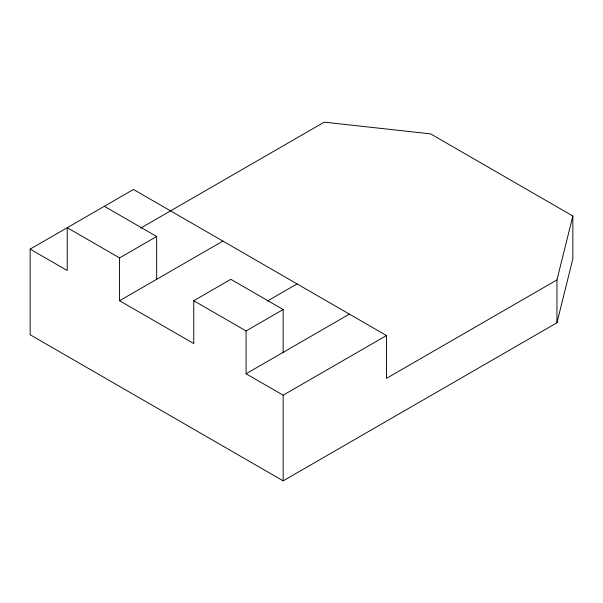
<?xml version="1.0" encoding="UTF-8"?>
<svg xmlns="http://www.w3.org/2000/svg" width="603" height="603" viewBox="0 0 603 603"><rect width="100%" height="100%" fill="white"/><g stroke="black" fill="none" stroke-linecap="round" stroke-linejoin="round"><path stroke-width="0.9" d="M556.953 279.935L386.478 378.36L386.478 335.532L133.474 189.463L30.15 249.114L30.15 334.771L283.154 480.84L556.953 322.763L556.953 279.935L572.85 216.002L430.587 133.866L324.218 122.16L140.672 228.13M556.953 322.763L572.85 258.823L572.85 216.002M30.15 249.114L67.242 270.528L67.242 227.7L119.56 257.903L156.652 236.497L156.652 279.317M119.56 257.903L119.56 300.731L222.884 241.079M119.56 300.731L193.744 343.559L193.744 300.731L230.828 279.317L283.154 309.527L283.154 352.356M267.174 301.161L297.06 283.907M193.744 300.731L246.062 330.941L283.154 309.527M246.062 330.941L246.062 373.77L349.386 314.118M246.062 373.77L283.154 395.184L386.478 335.532M104.327 206.286L156.652 236.497M283.154 395.184L283.154 480.84"/></g></svg>
